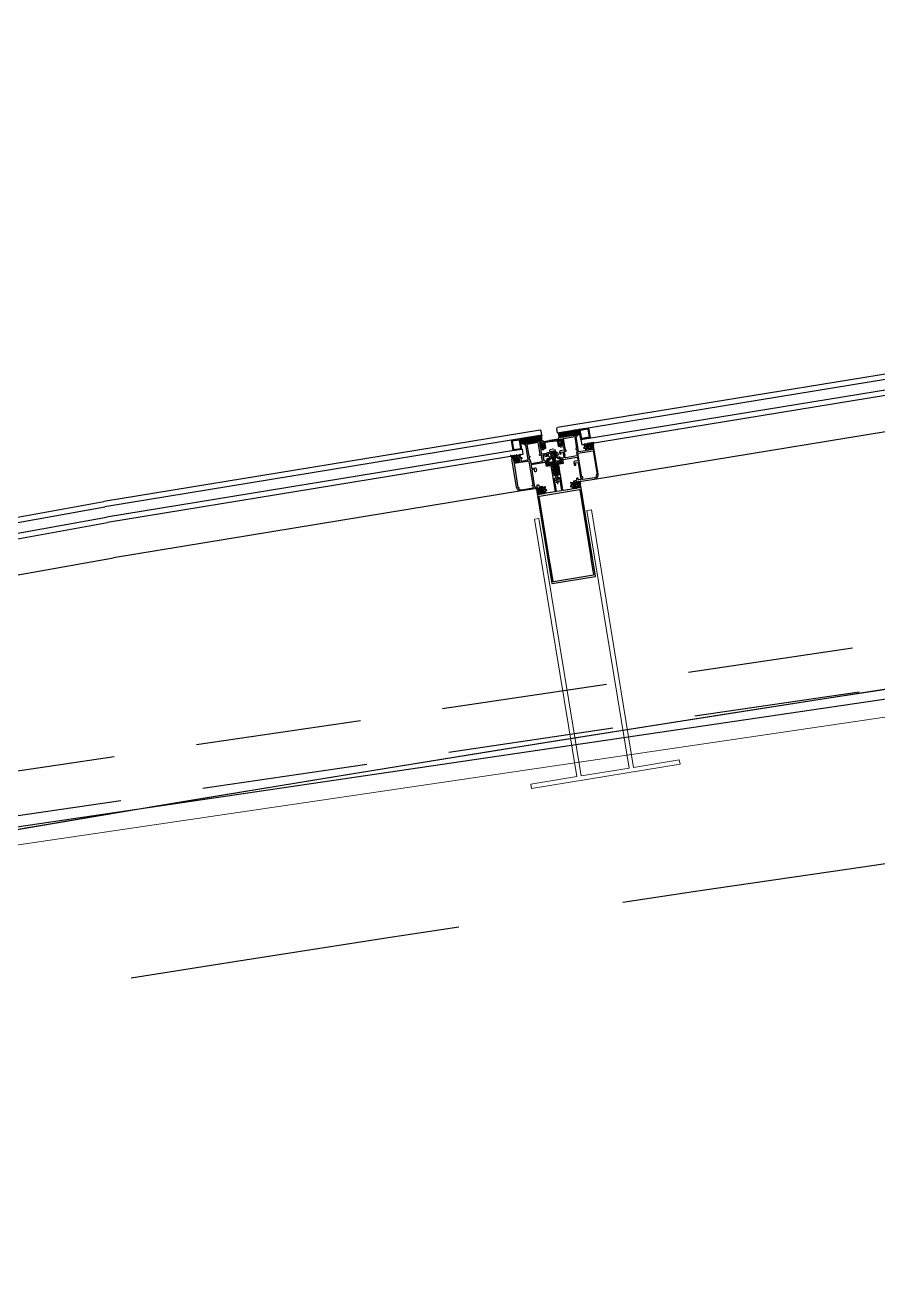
# Model space of a CAD drawing. Header units: millimetres. Extents: x 62878 to 70819, y -67946 to -61850.
# Drawn here: x 64758.1 to 64854.5, y -62025.9 to -61883.5 of the extents above; entities that cross this region are included whole.
import ezdxf

# ---------------------------------------------------------------- set-up
doc = ezdxf.new("R2010")
doc.units = ezdxf.units.MM
doc.linetypes.add('HIDDEN', pattern=[0.375, 0.25, -0.125])
doc.layers.add('alan hesabı1', color=7, linetype='Continuous', plot=False)
for name, color, linetype, lineweight in [('BA DÖŞ.-yeni', 11, 'Continuous', 30), ('Dog_dos_yeni', 63, 'Continuous', 5), ('DOGRAMA', 171, 'Continuous', 0), ('DUV.ALÇ.-yeni', 20, 'Continuous', 25), ('GOR-2', 152, 'Continuous', 20)]:
    doc.layers.add(name, color=color, linetype=linetype, lineweight=lineweight)
pattern_1 = [(324.29731, (64711.21556, -61961.37908), (-0.09264322, -0.12891391), [])]
pattern_2 = [(234.29731, (64928.25979, -61925.84718), (0.12891391, -0.09264322), [])]

# ---------------------------------------------------------------- blocks, each defined once
blk = doc.blocks.new('a2we')
at = {"lineweight": 5, "ltscale": 0.5}
for p, q in [((-198.1, -420.1), (-197.1, -419.7)), ((-194.9, -421.4), (-198.1, -420.1)), ((-193.9, -421), (-198.1, -420.1)), ((-198.1, -422.7), (-197.1, -422.3)), ((-194.9, -424), (-198.1, -422.7)), ((-193.9, -423.6), (-198.1, -422.7)), ((-198.1, -425.2), (-197.1, -424.9)), ((-194.9, -426.5), (-198.1, -425.2)), ((-193.9, -426.1), (-198.1, -425.2)), ((-198.1, -427.7), (-197.1, -427.3)), ((-197.6, -417.6), (-196.6, -417.2)), ((-194.2, -418.3), (-197.6, -417.6)), ((-195.2, -418.6), (-197.6, -417.6)), ((-196.9, -417.9), (-197.1, -418.3)), ((-197.1, -419.7), (-197.1, -418.4)), ((-197.1, -419.7), (-193.9, -421)), ((-197.1, -419.7), (-193.9, -421)), ((-197.1, -422.3), (-197.1, -420.5)), ((-197.1, -422.3), (-193.9, -423.6)), ((-197.1, -422.3), (-193.9, -423.6)), ((-197.1, -424.9), (-197.1, -423.1)), ((-197.1, -424.9), (-193.9, -426.1)), ((-197.1, -424.9), (-193.9, -426.1)), ((-197.1, -427.3), (-197.1, -425.6)), ((-197.1, -427.3), (-193.9, -428.6)), ((-197.1, -427.3), (-193.9, -428.6)), ((-196, -415.3), (-196.6, -417.2)), ((-196.6, -417.2), (-194.2, -418.3)), ((-196, -415.3), (-195.5, -417.7)), ((-194.2, -418.3), (-195.2, -418.6)), ((-195.2, -418.6), (-194.9, -419.3)), ((-194.9, -420.6), (-194.9, -419.4)), ((-193.9, -421), (-194.9, -421.4)), ((-194.9, -423.2), (-194.9, -421.4)), ((-193.9, -423.6), (-194.9, -424)), ((-194.9, -425.7), (-194.9, -424)), ((-193.9, -426.1), (-194.9, -426.5)), ((-194.9, -428.2), (-194.9, -426.5)), ((-194.9, -429), (-198.1, -427.7)), ((-193.9, -428.6), (-198.1, -427.7)), ((-198.1, -429.9), (-197.1, -429.6)), ((-194.9, -431.2), (-198.1, -429.9)), ((-193.9, -430.9), (-198.1, -429.9)), ((-198.1, -432.2), (-197.1, -431.8)), ((-194.9, -433.5), (-198.1, -432.2)), ((-193.9, -433.1), (-198.1, -432.2)), ((-198.1, -434.4), (-197.1, -434.1)), ((-194.9, -435.7), (-198.1, -434.4)), ((-193.9, -435.4), (-198.1, -434.4)), ((-198.1, -436.7), (-197.1, -436.4)), ((-194.9, -438), (-198.1, -436.7)), ((-193.9, -437.7), (-198.1, -436.7)), ((-198.1, -439), (-197.1, -438.7)), ((-194.9, -440.3), (-198.1, -439)), ((-193.9, -440), (-198.1, -439)), ((-198.1, -441.3), (-197.1, -441)), ((-194.9, -442.6), (-198.1, -441.3)), ((-193.9, -442.3), (-198.1, -441.3)), ((-197.1, -429.6), (-197.1, -428)), ((-197.1, -429.6), (-193.9, -430.9)), ((-197.1, -429.6), (-193.9, -430.9)), ((-197.1, -431.8), (-197.1, -430.3)), ((-197.1, -431.8), (-193.9, -433.1)), ((-197.1, -431.8), (-193.9, -433.1)), ((-197.1, -434.1), (-197.1, -432.5)), ((-197.1, -434.1), (-193.9, -435.4)), ((-197.1, -434.1), (-193.9, -435.4)), ((-197.1, -436.4), (-197.1, -434.8)), ((-197.1, -436.4), (-193.9, -437.7)), ((-197.1, -436.4), (-193.9, -437.7)), ((-197.1, -438.7), (-197.1, -437.1)), ((-197.1, -438.7), (-193.9, -440)), ((-197.1, -438.7), (-193.9, -440)), ((-197.1, -441), (-197.1, -439.4)), ((-197.1, -441), (-193.9, -442.3)), ((-193.9, -428.6), (-194.9, -429)), ((-194.9, -430.5), (-194.9, -429)), ((-193.9, -430.9), (-194.9, -431.2)), ((-194.9, -432.7), (-194.9, -431.2)), ((-193.9, -433.1), (-194.9, -433.5)), ((-194.9, -435), (-194.9, -433.5)), ((-193.9, -435.4), (-194.9, -435.7)), ((-194.9, -437.3), (-194.9, -435.7)), ((-193.9, -437.7), (-194.9, -438)), ((-194.9, -439.6), (-194.9, -438)), ((-193.9, -440), (-194.9, -440.3)), ((-194.9, -441.8), (-194.9, -440.3)), ((-192.8, -453.3), (-199.2, -453.3)), ((-199.2, -454.6), (-199.2, -453.3)), ((-198.1, -443.6), (-197.1, -443.3)), ((-194.9, -444.9), (-198.1, -443.6)), ((-193.9, -444.6), (-198.1, -443.6)), ((-198.1, -445.9), (-197.1, -445.6)), ((-193.9, -446.9), (-198.1, -445.9)), ((-194.9, -447.2), (-198.1, -445.9)), ((-197.1, -447.9), (-198.1, -448.2)), ((-194.9, -449.5), (-198.1, -448.2)), ((-198.1, -448.2), (-193.9, -449.2)), ((-198.1, -450.5), (-197.1, -450.2)), ((-194.9, -451.8), (-198.1, -450.5)), ((-193.9, -451.5), (-198.1, -450.5)), ((-197.1, -443.3), (-197.1, -441.7)), ((-197.1, -443.3), (-193.9, -444.6)), ((-197.1, -445.6), (-197.1, -444)), ((-197.1, -445.6), (-193.9, -446.9)), ((-197.1, -445.6), (-193.9, -446.9)), ((-197.1, -447.9), (-197.1, -446.3)), ((-193.9, -449.2), (-197.1, -447.9)), ((-197.1, -450.2), (-197.1, -448.6)), ((-197.1, -450.2), (-193.9, -451.5)), ((-197.1, -453.3), (-197.1, -450.9)), ((-193.9, -442.3), (-194.9, -442.6)), ((-194.9, -444.1), (-194.9, -442.6)), ((-193.9, -444.6), (-194.9, -444.9)), ((-194.9, -446.4), (-194.9, -444.9)), ((-193.9, -446.9), (-194.9, -447.2)), ((-194.9, -448.7), (-194.9, -447.2)), ((-193.9, -449.2), (-194.9, -449.5)), ((-194.9, -451), (-194.9, -449.5)), ((-193.9, -451.5), (-194.9, -451.8)), ((-194.9, -453.3), (-194.9, -451.8)), ((-192.8, -454.6), (-192.8, -453.3))]:
    blk.add_line(p, q, dxfattribs=at)
blk.add_lwpolyline([(-196.5, -455.7), (-196.1, -455.4), (-195.9, -455.4), (-195.6, -455.7)], dxfattribs=at)
for centre, radius, start, end in [((-196.9, -418.4), 0.2, 155.3251, 180), ((-195.1, -419.4), 0.2, 0, 19.1116), ((-195.7, -449.5), 6.19, 234.7573, 262.4905), ((-196.4, -449.5), 6.19, 277.5095, 305.2427)]:
    blk.add_arc(centre, radius, start, end, dxfattribs=at)

msp = doc.modelspace()

# ---------------------------------------------------------------- hatches: boundary and pattern name
at = {"layer": 'DOGRAMA', "lineweight": -2}
h = msp.add_hatch(dxfattribs=at)
h.set_pattern_fill('ANSI31', color=256, scale=0.04, angle=679.5516, style=0)
h.set_pattern_definition([(324.29731, (64691.18223, -61964.6587), (-0.07411457, -0.10313113), [])])
h.paths.add_polyline_path([(64819.85, -61929.88, 0.414214), (64819.83, -61929.91), (64818.54, -61930.12, 0.153231), (64818.35, -61929.54), (64819.76, -61929.31)])
h.paths.add_polyline_path([(64820.13, -61929.86), (64819.88, -61929.9, 0.414214), (64819.85, -61929.88), (64819.76, -61929.31), (64820.03, -61929.27)])
h = msp.add_hatch(dxfattribs=at)
h.set_pattern_fill('AR-HBONE', color=256, scale=0.03, angle=679.5516, style=0)
h.set_pattern_definition([(234.2973, (64830.74965, -61964.41477), (0.02741722, -0.16747626), [0.36, -0.12]), (324.2973, (64830.67962, -61964.51222), (0.02741722, -0.16747626), [0.36, -0.12])])
h.paths.add_polyline_path([(64820.64, -61929.77), (64820.89, -61929.73), (64820.79, -61929.14), (64820.03, -61929.27), (64820.13, -61929.86)])
h = msp.add_hatch(dxfattribs=at)
h.set_pattern_fill('AR-HBONE', color=256, scale=0.03, angle=679.5516, style=0)
h.set_pattern_definition([(324.2973, (64815.93356, -61966.84029), (0.02741722, -0.16747626), [0.36, -0.12]), (234.2973, (64816.031, -61966.91032), (0.02741722, -0.16747626), [0.36, -0.12])])
h.paths.add_polyline_path([(64814.47, -61930.78), (64814.22, -61930.83), (64814.12, -61930.23), (64814.89, -61930.11), (64814.98, -61930.7)])
h = msp.add_hatch(dxfattribs=at)
h.set_pattern_fill('ANSI31', color=256, scale=0.04, angle=679.5516, style=0)
h.set_pattern_definition([(234.29731, (64948.29311, -61922.56757), (0.10313113, -0.07411457), [])])
h.paths.add_polyline_path([(64815.25, -61930.63, -0.414214), (64815.28, -61930.65), (64816.57, -61930.44, -0.153231), (64816.57, -61929.83), (64815.16, -61930.06)])
h.paths.add_polyline_path([(64814.98, -61930.7), (64815.23, -61930.66, -0.414214), (64815.25, -61930.63), (64815.16, -61930.06), (64814.89, -61930.11)])
h = msp.add_hatch(dxfattribs=at)
h.set_pattern_fill('ANSI31', color=256, scale=0.05, angle=679.5516, style=0)
h.set_pattern_definition(pattern_1)
edge = h.paths.add_edge_path(flags=16)
edge.add_arc((64817.18, -61930.88), 0.668, 182.4216, 196.173, ccw=False)
edge.add_line((64816.51, -61930.91), (64816.79, -61930.87))
edge.add_line((64816.79, -61930.87), (64816.82, -61931.02))
edge.add_line((64816.82, -61931.02), (64816.53, -61931.07))
edge = h.paths.add_edge_path()
edge.add_line((64816.95, -61931.33), (64816.84, -61931.34))
edge.add_line((64816.84, -61931.34), (64816.8, -61931.11))
edge.add_line((64816.8, -61931.11), (64816.61, -61931.14))
edge.add_line((64816.61, -61931.14), (64816.63, -61931.26))
edge.add_line((64816.63, -61931.26), (64816.53, -61931.27))
edge.add_arc((64816.82, -61930.94), 0.442, 149.9897, 228.605, ccw=False)
edge.add_line((64816.44, -61930.72), (64816.54, -61930.7))
edge.add_line((64816.54, -61930.7), (64816.56, -61930.82))
edge.add_line((64816.56, -61930.82), (64816.75, -61930.79))
edge.add_line((64816.75, -61930.79), (64816.71, -61930.55))
edge.add_line((64816.71, -61930.55), (64817.69, -61930.38))
edge.add_arc((64817.7, -61930.43), 0.05, -73.9929, 99.2973, ccw=False)
edge.add_line((64817.71, -61930.48), (64816.98, -61930.66))
edge.add_arc((64817, -61930.75), 0.1, 102.872, 189.2973)
edge.add_line((64816.91, -61930.77), (64816.99, -61931.27))
edge.add_arc((64816.94, -61931.28), 0.05, -80.7027, 9.2973, ccw=False)
h = msp.add_hatch(dxfattribs=at)
h.set_pattern_fill('ANSI31', color=256, scale=0.05, angle=679.5516, style=0)
h.set_pattern_definition(pattern_2)
edge = h.paths.add_edge_path(flags=16)
edge.add_arc((64818.11, -61930.73), 0.668, 2.4216, 16.173)
edge.add_line((64818.75, -61930.54), (64818.47, -61930.59))
edge.add_line((64818.47, -61930.59), (64818.49, -61930.75))
edge.add_line((64818.49, -61930.75), (64818.77, -61930.7))
edge = h.paths.add_edge_path()
edge.add_line((64818.47, -61931.08), (64818.57, -61931.06))
edge.add_line((64818.57, -61931.06), (64818.54, -61930.82))
edge.add_line((64818.54, -61930.82), (64818.72, -61930.79))
edge.add_line((64818.72, -61930.79), (64818.74, -61930.91))
edge.add_line((64818.74, -61930.91), (64818.84, -61930.89))
edge.add_arc((64818.46, -61930.67), 0.442, 329.9897, 408.605)
edge.add_line((64818.75, -61930.34), (64818.65, -61930.36))
edge.add_line((64818.65, -61930.36), (64818.67, -61930.48))
edge.add_line((64818.67, -61930.48), (64818.48, -61930.51))
edge.add_line((64818.48, -61930.51), (64818.45, -61930.27))
edge.add_line((64818.45, -61930.27), (64817.46, -61930.42))
edge.add_arc((64817.47, -61930.47), 0.05, 99.2973, 272.5875)
edge.add_line((64817.47, -61930.52), (64818.22, -61930.45))
edge.add_arc((64818.23, -61930.55), 0.1, 9.2973, 95.7226, ccw=False)
edge.add_line((64818.33, -61930.54), (64818.41, -61931.04))
edge.add_arc((64818.46, -61931.03), 0.05, 189.2973, 279.2973)
h = msp.add_hatch(dxfattribs=at)
h.set_pattern_fill('ANSI31', color=256, scale=0.05, angle=679.5516, style=0)
h.set_pattern_definition(pattern_2)
edge = h.paths.add_edge_path(flags=16)
edge.add_arc((64821.9, -61930.93), 0.4, 267.7604, 290.8343, ccw=False)
edge.add_line((64821.88, -61931.33), (64821.84, -61931.08))
edge.add_line((64821.84, -61931.08), (64822, -61931.05))
edge.add_line((64822, -61931.05), (64822.04, -61931.3))
edge = h.paths.add_edge_path()
edge.add_arc((64821.9, -61930.93), 0.5, 242.4274, 316.1672, ccw=False)
edge.add_line((64821.66, -61931.37), (64821.65, -61931.27))
edge.add_line((64821.65, -61931.27), (64821.77, -61931.25))
edge.add_line((64821.77, -61931.25), (64821.76, -61931.19))
edge.add_arc((64821.66, -61931.21), 0.1, 9.2973, 99.2973)
edge.add_line((64821.64, -61931.11), (64821.43, -61931.15))
edge.add_line((64821.43, -61931.15), (64821.4, -61930.97))
edge.add_line((64821.4, -61930.97), (64821.44, -61930.96))
edge.add_arc((64821.45, -61931.03), 0.065, 30.888, 99.2973, ccw=False)
edge.add_arc((64821.53, -61930.98), 0.0327, 210.888, 404.7276)
edge.add_arc((64821.43, -61931.11), 0.199, 53.3811, 103.647)
edge.add_arc((64821.38, -61930.87), 0.05, 100.2695, 277.7827, ccw=False)
edge.add_arc((64821.43, -61931.14), 0.323, 60.9116, 100.238, ccw=False)
edge.add_arc((64821.6, -61930.84), 0.02, 240.9116, 309.2973)
edge.add_line((64821.61, -61930.85), (64821.78, -61930.71))
edge.add_arc((64821.79, -61930.73), 0.015, -30.7027, 129.2973, ccw=False)
edge.add_line((64821.8, -61930.73), (64821.74, -61930.84))
edge.add_arc((64821.76, -61930.85), 0.02, 149.2973, 309.2973)
edge.add_line((64821.77, -61930.86), (64822, -61930.68))
edge.add_arc((64822.01, -61930.69), 0.015, -30.7027, 129.2973, ccw=False)
edge.add_line((64822.02, -61930.7), (64821.96, -61930.8))
edge.add_arc((64821.97, -61930.81), 0.02, 149.2973, 309.2973)
edge.add_line((64821.99, -61930.83), (64822.21, -61930.64))
edge.add_arc((64822.22, -61930.65), 0.015, -30.7027, 129.2973, ccw=False)
edge.add_line((64822.24, -61930.66), (64822.17, -61930.77))
edge.add_arc((64822.19, -61930.78), 0.02, 149.2973, 309.2973)
edge.add_line((64822.2, -61930.79), (64822.43, -61930.61))
edge.add_arc((64822.44, -61930.62), 0.015, -30.7027, 129.2973, ccw=False)
edge.add_line((64822.45, -61930.63), (64822.39, -61930.73))
edge.add_arc((64822.48, -61930.78), 0.1, 149.2973, 189.2973)
edge.add_line((64822.38, -61930.79), (64822.41, -61930.98))
edge.add_line((64822.41, -61930.98), (64822.2, -61931.02))
edge.add_arc((64822.21, -61931.12), 0.1, 99.2973, 189.2973)
edge.add_line((64822.11, -61931.13), (64822.12, -61931.19))
edge.add_line((64822.12, -61931.19), (64822.24, -61931.17))
edge.add_line((64822.24, -61931.17), (64822.26, -61931.27))
h = msp.add_hatch(dxfattribs=at)
h.set_pattern_fill('ANSI31', color=256, scale=0.05, angle=679.5516, style=0)
h.set_pattern_definition(pattern_1)
edge = h.paths.add_edge_path(flags=16)
edge.add_arc((64813.65, -61932.28), 0.4, 267.7604, 290.8343)
edge.add_line((64813.79, -61932.65), (64813.75, -61932.4))
edge.add_line((64813.75, -61932.4), (64813.59, -61932.43))
edge.add_line((64813.59, -61932.43), (64813.63, -61932.68))
edge = h.paths.add_edge_path()
edge.add_arc((64813.65, -61932.28), 0.5, 242.4274, 316.1672)
edge.add_line((64814.01, -61932.62), (64813.99, -61932.52))
edge.add_line((64813.99, -61932.52), (64813.87, -61932.54))
edge.add_line((64813.87, -61932.54), (64813.86, -61932.48))
edge.add_arc((64813.96, -61932.47), 0.1, 99.2973, 189.2973, ccw=False)
edge.add_line((64813.95, -61932.37), (64814.16, -61932.33))
edge.add_line((64814.16, -61932.33), (64814.13, -61932.16))
edge.add_line((64814.13, -61932.16), (64814.09, -61932.16))
edge.add_arc((64814.1, -61932.23), 0.065, 99.2973, 167.7066)
edge.add_arc((64814.01, -61932.21), 0.0327, 153.867, 347.7066, ccw=False)
edge.add_arc((64814.14, -61932.31), 0.199, 94.9476, 145.2135, ccw=False)
edge.add_arc((64814.12, -61932.06), 0.05, 280.8119, 458.3252)
edge.add_arc((64814.16, -61932.33), 0.323, 98.3567, 137.683)
edge.add_arc((64813.9, -61932.1), 0.02, 249.2973, 317.683, ccw=False)
edge.add_line((64813.9, -61932.12), (64813.69, -61932.04))
edge.add_arc((64813.68, -61932.05), 0.015, 69.2973, 229.2973)
edge.add_line((64813.67, -61932.06), (64813.77, -61932.14))
edge.add_arc((64813.76, -61932.16), 0.02, -110.7027, 49.2973, ccw=False)
edge.add_line((64813.75, -61932.18), (64813.47, -61932.07))
edge.add_arc((64813.47, -61932.09), 0.015, 69.2973, 229.2973)
edge.add_line((64813.46, -61932.1), (64813.55, -61932.18))
edge.add_arc((64813.54, -61932.19), 0.02, -110.7027, 49.2973, ccw=False)
edge.add_line((64813.53, -61932.21), (64813.26, -61932.11))
edge.add_arc((64813.25, -61932.12), 0.015, 69.2973, 229.2973)
edge.add_line((64813.24, -61932.13), (64813.33, -61932.21))
edge.add_arc((64813.32, -61932.23), 0.02, -110.7027, 49.2973, ccw=False)
edge.add_line((64813.31, -61932.25), (64813.04, -61932.14))
edge.add_arc((64813.03, -61932.16), 0.015, 69.2973, 229.2973)
edge.add_line((64813.02, -61932.17), (64813.11, -61932.25))
edge.add_arc((64813.05, -61932.32), 0.1, 9.2973, 49.2973, ccw=False)
edge.add_line((64813.14, -61932.3), (64813.18, -61932.5))
edge.add_line((64813.18, -61932.5), (64813.39, -61932.46))
edge.add_arc((64813.41, -61932.56), 0.1, 9.2973, 99.2973, ccw=False)
edge.add_line((64813.51, -61932.54), (64813.52, -61932.6))
edge.add_line((64813.52, -61932.6), (64813.4, -61932.62))
edge.add_line((64813.4, -61932.62), (64813.41, -61932.72))
h = msp.add_hatch(dxfattribs=at)
h.set_pattern_fill('ANSI31', color=256, scale=0.05, angle=679.5516, style=0)
h.set_pattern_definition(pattern_1)
edge = h.paths.add_edge_path(flags=16)
edge.add_arc((64818.14, -61934.02), 0.05, 189.2973, 279.2973)
edge.add_line((64818.15, -61934.07), (64818.2, -61934.06))
edge.add_arc((64818.2, -61934.01), 0.05, 279.2973, 369.2973)
edge.add_line((64818.25, -61934.01), (64818.21, -61933.78))
edge.add_line((64818.21, -61933.78), (64818.05, -61933.81))
edge.add_line((64818.05, -61933.81), (64818.09, -61934.03))
h.paths.add_polyline_path([(64818.03, -61933.66), (64818.19, -61933.64), (64818.14, -61933.37), (64817.98, -61933.39)], flags=16)
edge = h.paths.add_edge_path()
edge.add_arc((64818.25, -61933.99), 0.2, 298.7311, 369.2973)
edge.add_line((64818.45, -61933.96), (64818.44, -61933.9))
edge.add_line((64818.44, -61933.9), (64818.38, -61933.91))
edge.add_line((64818.38, -61933.91), (64818.36, -61933.79))
edge.add_line((64818.36, -61933.79), (64818.39, -61933.75))
edge.add_arc((64818.31, -61933.69), 0.1, 324.2973, 369.2973)
edge.add_line((64818.4, -61933.68), (64818.38, -61933.55))
edge.add_line((64818.38, -61933.55), (64818.32, -61933.56))
edge.add_line((64818.32, -61933.56), (64818.3, -61933.43))
edge.add_line((64818.3, -61933.43), (64818.4, -61933.3))
edge.add_line((64818.4, -61933.3), (64818.5, -61933.29))
edge.add_line((64818.5, -61933.29), (64818.46, -61933.04))
edge.add_line((64818.46, -61933.04), (64818.52, -61933.08))
edge.add_line((64818.52, -61933.08), (64819.01, -61933))
edge.add_line((64819.01, -61933), (64818.96, -61932.68))
edge.add_arc((64818.66, -61932.73), 0.3, 9.2973, 69.2973)
edge.add_line((64818.77, -61932.44), (64818.31, -61932.27))
edge.add_arc((64818.3, -61932.3), 0.03, 69.2973, 159.2973)
edge.add_line((64818.27, -61932.29), (64818.25, -61932.34))
edge.add_arc((64818.28, -61932.36), 0.03, 159.2973, 249.2973)
edge.add_line((64818.27, -61932.38), (64818.63, -61932.52))
edge.add_arc((64818.56, -61932.71), 0.2, 7.3777, 69.2973, ccw=False)
edge.add_arc((64818.66, -61932.7), 0.1, -140.7027, 12.0122, ccw=False)
edge.add_arc((64818.51, -61932.83), 0.1, 39.2973, 99.2973)
edge.add_line((64818.49, -61932.73), (64818.17, -61932.78))
edge.add_arc((64818.16, -61932.73), 0.05, 189.2973, 279.2973, ccw=False)
edge.add_line((64818.11, -61932.74), (64818.1, -61932.69))
edge.add_arc((64818.05, -61932.7), 0.05, 9.2973, 99.2973)
edge.add_line((64818.04, -61932.65), (64817.85, -61932.68))
edge.add_arc((64817.86, -61932.73), 0.05, 99.2973, 189.2973)
edge.add_line((64817.81, -61932.74), (64817.81, -61932.79))
edge.add_arc((64817.76, -61932.8), 0.05, -80.7027, 9.2973, ccw=False)
edge.add_line((64817.77, -61932.85), (64817.45, -61932.9))
edge.add_arc((64817.47, -61933), 0.1, 99.2973, 159.2973)
edge.add_arc((64817.28, -61932.93), 0.1, 186.5825, 339.2973, ccw=False)
edge.add_arc((64817.38, -61932.9), 0.2, 129.2973, 191.2169, ccw=False)
edge.add_line((64817.25, -61932.75), (64817.55, -61932.5))
edge.add_arc((64817.53, -61932.48), 0.03, 309.2973, 399.2973)
edge.add_line((64817.55, -61932.46), (64817.52, -61932.41))
edge.add_arc((64817.49, -61932.43), 0.03, 39.2973, 129.2973)
edge.add_line((64817.47, -61932.41), (64817.09, -61932.72))
edge.add_arc((64817.28, -61932.95), 0.3, 129.2973, 189.2973)
edge.add_line((64816.99, -61933), (64817.04, -61933.32))
edge.add_line((64817.04, -61933.32), (64817.53, -61933.24))
edge.add_line((64817.53, -61933.24), (64817.57, -61933.18))
edge.add_line((64817.57, -61933.18), (64817.61, -61933.43))
edge.add_line((64817.61, -61933.43), (64817.72, -61933.41))
edge.add_line((64817.72, -61933.41), (64817.85, -61933.51))
edge.add_line((64817.85, -61933.51), (64817.87, -61933.63))
edge.add_line((64817.87, -61933.63), (64817.81, -61933.64))
edge.add_line((64817.81, -61933.64), (64817.83, -61933.77))
edge.add_arc((64817.93, -61933.75), 0.1, 189.2973, 234.2973)
edge.add_line((64817.87, -61933.84), (64817.91, -61933.86))
edge.add_line((64817.91, -61933.86), (64817.93, -61933.99))
edge.add_line((64817.93, -61933.99), (64817.87, -61934))
edge.add_line((64817.87, -61934), (64817.88, -61934.05))
edge.add_arc((64818.08, -61934.02), 0.2, 189.2973, 259.8635)
edge.add_arc((64818.12, -61933.75), 0.471, 259.8635, 298.7311)
h = msp.add_hatch(dxfattribs=at)
h.set_pattern_fill('ANSI31', color=256, scale=0.05, angle=679.5516, style=0)
h.set_pattern_definition([(234.29731, (64928.25979, -61925.84718), (0.12891391, -0.09264322), [])])
edge = h.paths.add_edge_path()
edge.add_arc((64820.99, -61935.15), 0.1, 149.2973, 189.2973)
edge.add_line((64820.89, -61935.17), (64820.92, -61935.34))
edge.add_line((64820.92, -61935.34), (64820.7, -61935.37))
edge.add_arc((64820.72, -61935.47), 0.1, 99.2973, 189.2973)
edge.add_line((64820.62, -61935.49), (64820.63, -61935.55))
edge.add_line((64820.63, -61935.55), (64820.74, -61935.53))
edge.add_line((64820.74, -61935.53), (64820.76, -61935.63))
edge.add_arc((64820.4, -61935.28), 0.5, 242.4274, 316.1672, ccw=False)
edge.add_line((64820.17, -61935.72), (64820.15, -61935.62))
edge.add_line((64820.15, -61935.62), (64820.27, -61935.6))
edge.add_line((64820.27, -61935.6), (64820.26, -61935.55))
edge.add_arc((64820.16, -61935.56), 0.1, 9.2973, 99.2973)
edge.add_line((64820.15, -61935.46), (64819.93, -61935.5))
edge.add_line((64819.93, -61935.5), (64819.9, -61935.34))
edge.add_line((64819.9, -61935.34), (64819.94, -61935.33))
edge.add_arc((64819.95, -61935.4), 0.065, 30.888, 99.2973, ccw=False)
edge.add_arc((64820.04, -61935.35), 0.0327, 210.888, 404.7276)
edge.add_arc((64819.89, -61935.49), 0.242, 44.0998, 89.6066)
edge.add_arc((64819.88, -61935.2), 0.05, 100.2695, 277.7827, ccw=False)
edge.add_arc((64819.87, -61935.52), 0.372, 52.7973, 89.4488, ccw=False)
edge.add_arc((64820.1, -61935.21), 0.02, 240.9116, 309.2973)
edge.add_line((64820.12, -61935.23), (64820.29, -61935.09))
edge.add_arc((64820.3, -61935.1), 0.015, -30.7027, 129.2973, ccw=False)
edge.add_line((64820.31, -61935.11), (64820.25, -61935.21))
edge.add_arc((64820.26, -61935.22), 0.02, 149.2973, 309.2973)
edge.add_line((64820.28, -61935.24), (64820.5, -61935.05))
edge.add_arc((64820.51, -61935.06), 0.015, -30.7027, 129.2973, ccw=False)
edge.add_line((64820.53, -61935.07), (64820.46, -61935.18))
edge.add_arc((64820.48, -61935.19), 0.02, 149.2973, 309.2973)
edge.add_line((64820.49, -61935.2), (64820.72, -61935.02))
edge.add_arc((64820.73, -61935.03), 0.015, -30.7027, 129.2973, ccw=False)
edge.add_line((64820.74, -61935.04), (64820.68, -61935.14))
edge.add_arc((64820.7, -61935.15), 0.02, 149.2973, 309.2973)
edge.add_line((64820.71, -61935.17), (64820.94, -61934.98))
edge.add_arc((64820.95, -61934.99), 0.015, -30.7027, 129.2973, ccw=False)
edge.add_line((64820.96, -61935), (64820.9, -61935.1))
edge = h.paths.add_edge_path(flags=16)
edge.add_line((64820.38, -61935.65), (64820.35, -61935.46))
edge.add_arc((64820.38, -61935.45), 0.03, 99.2973, 189.2973, ccw=False)
edge.add_line((64820.37, -61935.43), (64820.47, -61935.41))
edge.add_arc((64820.48, -61935.44), 0.03, 9.2973, 99.2973, ccw=False)
edge.add_line((64820.51, -61935.43), (64820.54, -61935.63))
edge.add_arc((64820.51, -61935.63), 0.03, -72.9363, 9.2973, ccw=False)
edge.add_arc((64820.4, -61935.28), 0.4, 271.5309, 287.0637, ccw=False)
edge.add_arc((64820.41, -61935.65), 0.03, 189.2973, 271.5309, ccw=False)
h = msp.add_hatch(dxfattribs=at)
h.set_pattern_fill('ANSI31', color=256, scale=0.05, angle=679.5516, style=0)
h.set_pattern_definition(pattern_1)
edge = h.paths.add_edge_path()
edge.add_arc((64815.86, -61935.99), 0.1, 9.2973, 49.2973, ccw=False)
edge.add_line((64815.95, -61935.97), (64815.98, -61936.14))
edge.add_line((64815.98, -61936.14), (64816.2, -61936.11))
edge.add_arc((64816.21, -61936.21), 0.1, 9.2973, 99.2973, ccw=False)
edge.add_line((64816.31, -61936.19), (64816.32, -61936.25))
edge.add_line((64816.32, -61936.25), (64816.2, -61936.27))
edge.add_line((64816.2, -61936.27), (64816.22, -61936.37))
edge.add_arc((64816.45, -61935.93), 0.5, 242.4274, 316.1672)
edge.add_line((64816.81, -61936.27), (64816.8, -61936.17))
edge.add_line((64816.8, -61936.17), (64816.68, -61936.19))
edge.add_line((64816.68, -61936.19), (64816.67, -61936.13))
edge.add_arc((64816.77, -61936.12), 0.1, 99.2973, 189.2973, ccw=False)
edge.add_line((64816.75, -61936.02), (64816.97, -61935.98))
edge.add_line((64816.97, -61935.98), (64816.94, -61935.83))
edge.add_line((64816.94, -61935.83), (64816.9, -61935.83))
edge.add_arc((64816.91, -61935.9), 0.065, 99.2973, 167.7066)
edge.add_arc((64816.82, -61935.88), 0.0327, 153.867, 347.7066, ccw=False)
edge.add_arc((64817.01, -61935.97), 0.242, 108.988, 154.4948, ccw=False)
edge.add_arc((64816.92, -61935.69), 0.05, 280.8119, 458.3252)
edge.add_arc((64817.03, -61935.99), 0.372, 109.1458, 145.7973)
edge.add_arc((64816.71, -61935.77), 0.02, 249.2973, 317.683, ccw=False)
edge.add_line((64816.71, -61935.78), (64816.5, -61935.71))
edge.add_arc((64816.49, -61935.72), 0.015, 69.2973, 229.2973)
edge.add_line((64816.48, -61935.73), (64816.58, -61935.81))
edge.add_arc((64816.56, -61935.83), 0.02, -110.7027, 49.2973, ccw=False)
edge.add_line((64816.56, -61935.85), (64816.28, -61935.74))
edge.add_arc((64816.28, -61935.76), 0.015, 69.2973, 229.2973)
edge.add_line((64816.27, -61935.77), (64816.36, -61935.85))
edge.add_arc((64816.35, -61935.86), 0.02, -110.7027, 49.2973, ccw=False)
edge.add_line((64816.34, -61935.88), (64816.07, -61935.78))
edge.add_arc((64816.06, -61935.79), 0.015, 69.2973, 229.2973)
edge.add_line((64816.05, -61935.8), (64816.14, -61935.88))
edge.add_arc((64816.13, -61935.9), 0.02, -110.7027, 49.2973, ccw=False)
edge.add_line((64816.12, -61935.92), (64815.85, -61935.81))
edge.add_arc((64815.84, -61935.83), 0.015, 69.2973, 229.2973)
edge.add_line((64815.83, -61935.84), (64815.92, -61935.91))
edge = h.paths.add_edge_path(flags=16)
edge.add_line((64816.59, -61936.27), (64816.56, -61936.08))
edge.add_arc((64816.53, -61936.09), 0.03, 9.2973, 99.2973)
edge.add_line((64816.52, -61936.06), (64816.43, -61936.07))
edge.add_arc((64816.43, -61936.1), 0.03, 99.2973, 189.2973)
edge.add_line((64816.4, -61936.11), (64816.43, -61936.3))
edge.add_arc((64816.46, -61936.3), 0.03, 189.2973, 271.5309)
edge.add_arc((64816.45, -61935.93), 0.4, 271.5309, 287.0637)
edge.add_arc((64816.56, -61936.28), 0.03, 287.0637, 369.2973)

# ---------------------------------------------------------------- linework, layer by layer
msp.add_lwpolyline([(68896.02, -63031.44), (69030.26, -63071.18), (69185.28, -62547.65), (68893, -62461.11, 1.044368), (68063.2, -62298.73, 0.204375), (63106.96, -62494.78, 0.353953), (62932.94, -62997.83), (63753.18, -65779.6), (64154.95, -67142.15), (65336.72, -66792.62), (65336.7, -66829.11), (65270.54, -66829.07, 0.626789), (65270.2, -67369.07), (65531.84, -67369.23, 0.926242), (66130.09, -67369.61), (66391.73, -67369.77, 0.626743), (66392.07, -66829.77), (66326.15, -66829.73), (66326.17, -66793.24), (67506.16, -67144.13), (68467.02, -63899.09), (68625.2, -63946.04), (68896.02, -63031.42)], format="xyb")
at = {"layer": 'alan hesabı1', "linetype": 'ByBlock'}
msp.add_lwpolyline([(64587.94, -62561.57), (64661.74, -62920.71), (64965, -62879.58), (64966.68, -62891.96), (65228.68, -62856.43), (65387.23, -62834.92), (65436.53, -62828.23), (65824.65, -62828.48), (65825.24, -61883.69), (65434.28, -61883.46), (65434.21, -62013.74), (65330.57, -62022.74), (65311.39, -61892.53), (64527.56, -62007.98)], dxfattribs=at)
at = {"layer": 'BA DÖŞ.-yeni', "linetype": 'HIDDEN', "ltscale": 150}
msp.add_arc((65815.04, -68607.15), 6697.94, 70.74616, 109.296847, dxfattribs=at)
at = {"layer": 'Dog_dos_yeni'}
msp.add_lwpolyline([(64815.41, -61969.78), (64832.19, -61967.04), (64832.1, -61966.54), (64826.92, -61967.39), (64822.16, -61938.28), (64821.66, -61938.36), (64826.43, -61967.47), (64821, -61968.36), (64816.24, -61939.25), (64815.74, -61939.33), (64820.51, -61968.44), (64815.33, -61969.29), (64815.41, -61969.78)], close=True, dxfattribs=at)
msp.add_lwpolyline([(64815.41, -61969.78), (64832.19, -61967.04), (64832.1, -61966.54), (64826.92, -61967.39), (64822.16, -61938.28), (64821.66, -61938.36), (64826.43, -61967.47), (64821, -61968.36), (64816.24, -61939.25), (64815.74, -61939.33), (64820.51, -61968.44), (64815.33, -61969.29), (64815.41, -61969.78)], close=True, dxfattribs=at)
at = {"layer": 'DOGRAMA', "lineweight": -2}
for p, q in [((64818.35, -61928.93), (64867.68, -61920.86)), ((64818.35, -61929.54), (64867.77, -61921.45)), ((64820.99, -61930.33), (64867.96, -61922.64)), ((64821.08, -61930.92), (64868.05, -61923.23)), ((64822.53, -61934.78), (64868.67, -61927.22)), ((64816.37, -61929.26), (64767.04, -61937.33)), ((64816.49, -61929.34), (64816.37, -61929.26)), ((64816.57, -61929.83), (64816.49, -61929.34)), ((64818.27, -61929.05), (64818.35, -61928.93)), ((64818.35, -61929.54), (64818.27, -61929.05)), ((64820.13, -61929.86), (64820.03, -61929.27)), ((64820.13, -61929.86), (64820.03, -61929.27)), ((64820.79, -61929.14), (64820.89, -61929.73)), ((64816.57, -61929.83), (64767.15, -61937.92)), ((64814.12, -61930.23), (64814.22, -61930.83)), ((64814.98, -61930.7), (64814.22, -61930.83)), ((64814.98, -61930.7), (64814.89, -61930.11)), ((64814.98, -61930.7), (64814.89, -61930.11)), ((64820.13, -61929.86), (64820.89, -61929.73)), ((64820.99, -61930.33), (64821.08, -61930.92)), ((64814.32, -61931.42), (64767.35, -61939.11)), ((64814.41, -61932.01), (64767.45, -61939.7)), ((64814.32, -61931.42), (64814.41, -61932.01)), ((64814.28, -61936.13), (64768.14, -61943.68)), ((64717.85, -61946.2), (64767.04, -61937.33)), ((64717.85, -61946.81), (64767.15, -61937.92)), ((64720.51, -61947.55), (64767.35, -61939.11)), ((64720.61, -61948.14), (64767.45, -61939.7)), ((64722.12, -61951.97), (64768.14, -61943.68))]:
    msp.add_line(p, q, dxfattribs=at)
msp.add_lwpolyline([(68355.73, -61957.86, 0.273736), (68066.91, -62277.72, 0.209295), (68023.71, -62283.85, 0.198368), (63201.05, -62451.11)], format="xyb", dxfattribs=at)
for points in [[(64820.8, -61929.16), (64821.83, -61928.99), (64822.02, -61930.14), (64820.98, -61930.31)], [(64820.91, -61929.24), (64821.75, -61929.11), (64821.91, -61930.05), (64821.07, -61930.19)], [(64814.13, -61930.25), (64813.09, -61930.42), (64813.28, -61931.57), (64814.31, -61931.4)], [(64814.04, -61930.37), (64813.2, -61930.51), (64813.36, -61931.45), (64814.2, -61931.32)], [(64818.03, -61933.66), (64818.19, -61933.64), (64818.14, -61933.37), (64817.98, -61933.39)], [(64818.19, -61933.64), (64818.03, -61933.66), (64817.98, -61933.39), (64818.14, -61933.37)]]:
    msp.add_lwpolyline(points, close=True, dxfattribs=at)
at = {"layer": 'DOGRAMA', "lineweight": -2, "ltscale": 0.5}
for points in [[(64813.47, -61932.59), (64813.34, -61932.61), (64813.38, -61932.86, 0.414214), (64813.43, -61932.9), (64814.05, -61932.8, 0.414214), (64814.09, -61932.74), (64814.05, -61932.5), (64813.92, -61932.52, -0.668097), (64813.89, -61932.47), (64813.94, -61932.41, -0.198962), (64813.97, -61932.39), (64814.22, -61932.35, -0.372839), (64814.33, -61932.41, -0.45685), (64814.3, -61932.45), (64814.18, -61932.47), (64814.22, -61932.71, 0.414214), (64814.28, -61932.75), (64814.99, -61932.63, 0.414214), (64815.02, -61932.6), (64814.74, -61930.92, 0.414214), (64814.71, -61930.9), (64814.62, -61930.91, -0.414214), (64814.58, -61930.89), (64814.57, -61930.8, -0.414214), (64814.59, -61930.76), (64816.64, -61930.43, -0.414214), (64816.67, -61930.45), (64816.71, -61930.68, -0.198962), (64816.7, -61930.72), (64816.63, -61930.78, -0.668048), (64816.57, -61930.77), (64816.54, -61930.6), (64816.35, -61930.63, 0.414214), (64816.3, -61930.69), (64816.41, -61931.35, 0.414214), (64816.47, -61931.39), (64816.67, -61931.36), (64816.64, -61931.18, -0.668048), (64816.69, -61931.15), (64816.78, -61931.19, -0.19911), (64816.8, -61931.22), (64816.82, -61931.33, -0.414214), (64816.7, -61931.49), (64816.49, -61931.53, 0.414214), (64816.45, -61931.58), (64816.5, -61931.89, 0.414214), (64816.56, -61931.93), (64816.9, -61931.88, -0.414214), (64817.08, -61932), (64817.1, -61932.17, -0.414214), (64817.06, -61932.22), (64816.98, -61932.24, -0.414214), (64816.96, -61932.22), (64816.93, -61932.04), (64816.68, -61932.08), (64816.79, -61932.74), (64817.19, -61932.68), (64817.17, -61932.58, -0.414214), (64817.21, -61932.52), (64817.26, -61932.52, -0.414214), (64817.32, -61932.56), (64817.33, -61932.64, -0.414214), (64817.17, -61932.87), (64815.37, -61933.16, 0.414214), (64815.35, -61933.19), (64815.41, -61933.55, 0.414214), (64815.44, -61933.58), (64815.76, -61933.53, -0.414214), (64815.93, -61933.65), (64815.96, -61933.83, -0.414214), (64815.87, -61933.94), (64815.86, -61933.95), (64815.81, -61933.96, -0.414214), (64815.77, -61933.93), (64815.74, -61933.74, 0.414214), (64815.71, -61933.72), (64815.47, -61933.76, 0.414214), (64815.44, -61933.79), (64815.59, -61934.7), (64815.57, -61934.74), (64815.6, -61934.76), (64815.75, -61935.68, 0.414214), (64815.79, -61935.7), (64816.02, -61935.66, 0.414214), (64816.05, -61935.63), (64816.02, -61935.47, -0.414214), (64816.05, -61935.44), (64816.1, -61935.43), (64816.12, -61935.42, -0.414214), (64816.23, -61935.51), (64816.26, -61935.65), (64816.57, -61935.6, -0.414214), (64816.61, -61935.62), (64816.61, -61935.64, -0.414214), (64816.53, -61935.76), (64814.28, -61936.13, -0.414214), (64813.7, -61935.71), (64813.18, -61932.55, -0.414214), (64813.21, -61932.51), (64813.38, -61932.48, -0.19911), (64813.41, -61932.49), (64813.48, -61932.54, -0.668097)], [(64822.17, -61931.17), (64822.3, -61931.14), (64822.34, -61931.39, -0.414214), (64822.3, -61931.45), (64821.68, -61931.55, -0.414214), (64821.63, -61931.51), (64821.59, -61931.26), (64821.72, -61931.24, 0.668097), (64821.73, -61931.19), (64821.66, -61931.14, 0.198962), (64821.63, -61931.13), (64821.38, -61931.17, 0.372839), (64821.29, -61931.27, 0.45685), (64821.33, -61931.3), (64821.45, -61931.28), (64821.49, -61931.52, -0.414214), (64821.45, -61931.58), (64820.74, -61931.69, -0.414214), (64820.7, -61931.67), (64820.43, -61929.99, -0.414214), (64820.45, -61929.96), (64820.54, -61929.94, 0.414214), (64820.56, -61929.91), (64820.55, -61929.82, 0.414214), (64820.52, -61929.79), (64818.47, -61930.13, 0.414214), (64818.45, -61930.16), (64818.48, -61930.39, 0.198962), (64818.51, -61930.42), (64818.6, -61930.46, 0.668048), (64818.64, -61930.43), (64818.62, -61930.26), (64818.81, -61930.23, -0.414214), (64818.87, -61930.27), (64818.98, -61930.93, -0.414214), (64818.94, -61930.99), (64818.74, -61931.02), (64818.71, -61930.84, 0.668048), (64818.66, -61930.83), (64818.58, -61930.9, 0.19911), (64818.57, -61930.93), (64818.59, -61931.04, 0.414214), (64818.75, -61931.16), (64818.96, -61931.12, -0.414214), (64819.02, -61931.16), (64819.07, -61931.47, -0.414214), (64819.03, -61931.53), (64818.68, -61931.58, 0.414214), (64818.56, -61931.76), (64818.58, -61931.92, 0.414214), (64818.64, -61931.97), (64818.72, -61931.95, 0.414214), (64818.74, -61931.93), (64818.71, -61931.75), (64818.95, -61931.71), (64819.06, -61932.37), (64818.67, -61932.44), (64818.65, -61932.34, 0.414214), (64818.59, -61932.3), (64818.55, -61932.31, 0.414214), (64818.5, -61932.36), (64818.52, -61932.44, 0.414214), (64818.75, -61932.61), (64820.54, -61932.31, -0.414214), (64820.58, -61932.34), (64820.64, -61932.7, -0.414214), (64820.61, -61932.73), (64820.3, -61932.78, 0.414214), (64820.17, -61932.96), (64820.2, -61933.13, 0.414214), (64820.32, -61933.22), (64820.34, -61933.21), (64820.38, -61933.21, 0.414214), (64820.41, -61933.17), (64820.38, -61932.98, -0.414214), (64820.4, -61932.95), (64820.64, -61932.91, -0.414214), (64820.67, -61932.94), (64820.82, -61933.85), (64820.86, -61933.87), (64820.83, -61933.91), (64820.98, -61934.82, -0.414214), (64820.96, -61934.85), (64820.72, -61934.89, -0.414214), (64820.69, -61934.87), (64820.66, -61934.71, 0.414214), (64820.63, -61934.69), (64820.58, -61934.69), (64820.56, -61934.7, 0.414214), (64820.48, -61934.81), (64820.5, -61934.95), (64820.18, -61935.01, 0.414214), (64820.16, -61935.04), (64820.16, -61935.06, 0.414214), (64820.28, -61935.14), (64822.53, -61934.78, 0.414214), (64822.94, -61934.2), (64822.42, -61931.03, 0.414214), (64822.39, -61931.01), (64822.22, -61931.04, 0.19911), (64822.19, -61931.06), (64822.14, -61931.12, 0.668097)], [(64817.13, -61932.22), (64816.98, -61932.25, -0.414214), (64816.95, -61932.22), (64816.92, -61932.09, 0.414214), (64816.89, -61932.06), (64816.75, -61932.08, 0.414214), (64816.71, -61932.14), (64816.8, -61932.67, 0.414214), (64816.85, -61932.71), (64817.12, -61932.67, 0.414214), (64817.16, -61932.61), (64817.15, -61932.53, -0.414214), (64817.19, -61932.47), (64817.57, -61932.41, -0.267949), (64817.67, -61932.44), (64817.81, -61932.62, 0.267949), (64817.84, -61932.63), (64818.04, -61932.59, 0.267949), (64818.06, -61932.57), (64818.15, -61932.32, -0.133822), (64818.18, -61932.28, 0.270236), (64818.26, -61932.09), (64818.2, -61931.75, 0.414214), (64818.09, -61931.66), (64817.82, -61931.71), (64817.79, -61931.74), (64817.76, -61931.72), (64817.2, -61931.81, 0.414214), (64817.11, -61931.92), (64817.16, -61932.19, -0.414214)], [(64817.9, -61932.46), (64817.93, -61932.46, 0.267949), (64817.95, -61932.44), (64818.04, -61932.2, -0.12216), (64818.07, -61932.16, 0.257961), (64818.1, -61932.07), (64818.07, -61931.87, 0.414214), (64818.01, -61931.83), (64817.37, -61931.93, 0.414214), (64817.29, -61932.05), (64817.31, -61932.2, 0.414214), (64817.43, -61932.28), (64817.63, -61932.24, -0.267949), (64817.73, -61932.28), (64817.87, -61932.45, 0.267949)], [(64817.93, -61932.46), (64817.9, -61932.46, -0.267949), (64817.87, -61932.45), (64817.71, -61932.25, 0.12216), (64817.67, -61932.22, -0.257961), (64817.61, -61932.15), (64817.57, -61931.95, -0.414214), (64817.62, -61931.89), (64818.26, -61931.79, -0.414214), (64818.37, -61931.87), (64818.4, -61932.02, -0.414214), (64818.31, -61932.13), (64818.11, -61932.17, 0.267949), (64818.03, -61932.23), (64817.95, -61932.44, -0.267949)], [(64817.13, -61936.06, 0.414214), (64817.02, -61935.98), (64816.77, -61936.02, 0.414214), (64816.69, -61936.14), (64816.69, -61936.16), (64816.84, -61936.13), (64816.88, -61936.38, -0.414214), (64816.84, -61936.44), (64816.57, -61936.48), (64816.55, -61936.51), (64816.51, -61936.49), (64816.25, -61936.53, -0.414214), (64816.19, -61936.49), (64816.15, -61936.24), (64816.3, -61936.22), (64816.29, -61936.2, 0.414214), (64816.18, -61936.12), (64816.01, -61936.15, 0.414214), (64815.99, -61936.18), (64817.69, -61946.58, 0.414214), (64817.72, -61946.61), (64822.6, -61945.81, 0.414214), (64822.62, -61945.77), (64820.92, -61935.37, 0.414214), (64820.89, -61935.35), (64820.72, -61935.37, 0.414214), (64820.64, -61935.49), (64820.64, -61935.51), (64820.79, -61935.49), (64820.83, -61935.73, -0.414214), (64820.79, -61935.79), (64820.52, -61935.83), (64820.5, -61935.87), (64820.46, -61935.84), (64820.2, -61935.89, -0.414214), (64820.14, -61935.84), (64820.1, -61935.6), (64820.25, -61935.57), (64820.24, -61935.55, 0.414214), (64820.13, -61935.47), (64819.88, -61935.51, 0.414214), (64819.8, -61935.63), (64819.8, -61935.65), (64819.95, -61935.62), (64819.99, -61935.87, -0.414214), (64819.95, -61935.93), (64819.51, -61936), (64819.48, -61936.03), (64819.45, -61936.01), (64819.01, -61936.08, -0.414214), (64818.95, -61936.04), (64818.66, -61934.26), (64818.63, -61934.24), (64818.65, -61934.2), (64818.51, -61933.35, 0.414214), (64818.46, -61933.31), (64818.43, -61933.32, 0.198912), (64818.4, -61933.34), (64818.34, -61933.42, 0.198912), (64818.33, -61933.46), (64818.34, -61933.53), (64818.37, -61933.53, -0.414214), (64818.41, -61933.55), (64818.43, -61933.72), (64818.4, -61933.77, 0.198912), (64818.39, -61933.81), (64818.4, -61933.89), (64818.43, -61933.89, -0.414214), (64818.46, -61933.91), (64818.49, -61934.08), (64818.45, -61934.13, 0.198912), (64818.44, -61934.17), (64818.47, -61934.29, -0.414214), (64818.44, -61934.33), (64818.01, -61934.4, -0.414214), (64817.97, -61934.38), (64817.95, -61934.25, 0.198912), (64817.93, -61934.22), (64817.88, -61934.18), (64817.85, -61934.01, -0.414214), (64817.88, -61933.98), (64817.91, -61933.97), (64817.89, -61933.89, 0.198912), (64817.87, -61933.86), (64817.82, -61933.82), (64817.79, -61933.66, -0.414214), (64817.82, -61933.62), (64817.85, -61933.62), (64817.83, -61933.54, 0.198912), (64817.81, -61933.5), (64817.73, -61933.45, 0.198912), (64817.7, -61933.44), (64817.67, -61933.44, 0.414214), (64817.63, -61933.5), (64817.77, -61934.35), (64817.8, -61934.37), (64817.77, -61934.41), (64818.07, -61936.18, -0.414214), (64818.02, -61936.24), (64817.59, -61936.31), (64817.56, -61936.35), (64817.53, -61936.32), (64817.09, -61936.4, -0.414214), (64817.03, -61936.35), (64816.99, -61936.11), (64817.14, -61936.08)], [(64822.06, -61943.43), (64822.12, -61943.78), (64822.42, -61945.63, -0.414214), (64822.39, -61945.66), (64817.87, -61946.4, -0.414214), (64817.84, -61946.37), (64817.54, -61944.53), (64817.48, -61944.18), (64816.26, -61936.74, -0.414214), (64816.29, -61936.71), (64820.81, -61935.97, -0.414214), (64820.84, -61935.99)]]:
    msp.add_lwpolyline(points, format="xyb", close=True, dxfattribs=at)
at = {"layer": 'DOGRAMA', "linetype": 'ByBlock', "lineweight": -2}
for points in [[(64816.6, -61932.47, -1), (64816.59, -61932.41), (64816.57, -61932.33, -1), (64816.56, -61932.27), (64816.54, -61932.13, 0.414214), (64816.48, -61932.09), (64816.34, -61932.11, -0.414214), (64816.29, -61932.07), (64816.28, -61932.05, -0.414214), (64816.31, -61932.01), (64816.38, -61932), (64816.16, -61930.66), (64814.88, -61930.87), (64815.09, -61932.21), (64815.16, -61932.2, -0.414214), (64815.2, -61932.23), (64815.2, -61932.26, -0.414214), (64815.16, -61932.31), (64815.11, -61932.32), (64815.16, -61932.59, 0.414214), (64815.19, -61932.61), (64815.22, -61932.61, -0.414214), (64815.25, -61932.63), (64815.31, -61932.99, 0.414214), (64815.35, -61933.01), (64816.6, -61932.81, 0.414214), (64816.64, -61932.75), (64816.61, -61932.57), (64816.57, -61932.55), (64816.61, -61932.53)], [(64819.16, -61932.05, 1), (64819.15, -61931.99), (64819.14, -61931.91, 1), (64819.13, -61931.85), (64819.11, -61931.71, -0.414214), (64819.15, -61931.65), (64819.29, -61931.63, 0.414214), (64819.33, -61931.57), (64819.32, -61931.55, 0.414214), (64819.29, -61931.53), (64819.22, -61931.54), (64819, -61930.19), (64820.28, -61929.98), (64820.5, -61931.33), (64820.43, -61931.34, 0.414214), (64820.41, -61931.37), (64820.41, -61931.4, 0.414214), (64820.47, -61931.44), (64820.52, -61931.44), (64820.56, -61931.7, -0.414214), (64820.54, -61931.74), (64820.51, -61931.74, 0.414214), (64820.49, -61931.78), (64820.54, -61932.13, -0.414214), (64820.52, -61932.17), (64819.27, -61932.37, -0.414214), (64819.21, -61932.33), (64819.18, -61932.15), (64819.21, -61932.12), (64819.17, -61932.11)]]:
    msp.add_lwpolyline(points, format="xyb", close=True, dxfattribs=at)
at = {"layer": 'DOGRAMA', "lineweight": -2}
for points in [[(64816.95, -61931.33), (64816.84, -61931.34), (64816.8, -61931.11), (64816.61, -61931.14), (64816.63, -61931.26), (64816.53, -61931.27, -0.357143), (64816.44, -61930.72), (64816.54, -61930.7), (64816.56, -61930.82), (64816.75, -61930.79), (64816.71, -61930.55), (64817.69, -61930.38, -0.943095), (64817.71, -61930.48), (64816.98, -61930.66, 0.396056), (64816.91, -61930.77), (64816.99, -61931.27, -0.414214)], [(64818.47, -61931.08), (64818.57, -61931.06), (64818.54, -61930.82), (64818.72, -61930.79), (64818.74, -61930.91), (64818.84, -61930.89, 0.357143), (64818.75, -61930.34), (64818.65, -61930.36), (64818.67, -61930.48), (64818.48, -61930.51), (64818.45, -61930.27), (64817.46, -61930.42, 0.943095), (64817.47, -61930.52), (64818.22, -61930.45, -0.396056), (64818.33, -61930.54), (64818.41, -61931.04, 0.414214)], [(64818.77, -61930.7, 0.060074), (64818.75, -61930.54), (64818.47, -61930.59), (64818.49, -61930.75)], [(64822.26, -61931.27, -0.333333), (64821.66, -61931.37), (64821.65, -61931.27), (64821.77, -61931.25), (64821.76, -61931.19, 0.414214), (64821.64, -61931.11), (64821.43, -61931.15), (64821.4, -61930.97), (64821.44, -61930.96, -0.307685), (64821.5, -61930.99, 1.128702), (64821.55, -61930.95, 0.222912), (64821.39, -61930.92, -0.978531), (64821.37, -61930.82, -0.173298), (64821.59, -61930.86, 0.307572), (64821.61, -61930.85), (64821.78, -61930.71, -0.8391), (64821.8, -61930.73), (64821.74, -61930.84, 0.8391), (64821.77, -61930.86), (64822, -61930.68, -0.8391), (64822.02, -61930.7), (64821.96, -61930.8, 0.8391), (64821.99, -61930.83), (64822.21, -61930.64, -0.8391), (64822.24, -61930.66), (64822.17, -61930.77, 0.8391), (64822.2, -61930.79), (64822.43, -61930.61, -0.8391), (64822.45, -61930.63), (64822.39, -61930.73, 0.176327), (64822.38, -61930.79), (64822.41, -61930.98), (64822.2, -61931.02, 0.414214), (64822.11, -61931.13), (64822.12, -61931.19), (64822.24, -61931.17)], [(64813.41, -61932.72, 0.333333), (64814.01, -61932.62), (64813.99, -61932.52), (64813.87, -61932.54), (64813.86, -61932.48, -0.414214), (64813.95, -61932.37), (64814.16, -61932.33), (64814.13, -61932.16), (64814.09, -61932.16, 0.307685), (64814.04, -61932.21, -1.128702), (64813.98, -61932.19, -0.222912), (64814.13, -61932.11, 0.978531), (64814.11, -61932.01, 0.173298), (64813.92, -61932.11, -0.307572), (64813.9, -61932.12), (64813.69, -61932.04, 0.8391), (64813.67, -61932.06), (64813.77, -61932.14, -0.8391), (64813.75, -61932.18), (64813.47, -61932.07, 0.8391), (64813.46, -61932.1), (64813.55, -61932.18, -0.8391), (64813.53, -61932.21), (64813.26, -61932.11, 0.8391), (64813.24, -61932.13), (64813.33, -61932.21, -0.8391), (64813.31, -61932.25), (64813.04, -61932.14, 0.8391), (64813.02, -61932.17), (64813.11, -61932.25, -0.176327), (64813.14, -61932.3), (64813.18, -61932.5), (64813.39, -61932.46, -0.414214), (64813.51, -61932.54), (64813.52, -61932.6), (64813.4, -61932.62)], [(64816.53, -61931.07, -0.060074), (64816.51, -61930.91), (64816.79, -61930.87), (64816.82, -61931.02)], [(64822.04, -61931.3, -0.101021), (64821.88, -61931.33), (64821.84, -61931.08), (64822, -61931.05)], [(64822.04, -61931.3, -0.101021), (64821.88, -61931.33), (64821.84, -61931.08), (64822, -61931.05)], [(64813.63, -61932.68, 0.101021), (64813.79, -61932.65), (64813.75, -61932.4), (64813.59, -61932.43)], [(64813.63, -61932.68, 0.101021), (64813.79, -61932.65), (64813.75, -61932.4), (64813.59, -61932.43)], [(64818.35, -61934.17, 0.318017), (64818.45, -61933.96), (64818.44, -61933.9), (64818.38, -61933.91), (64818.36, -61933.79), (64818.39, -61933.75, 0.198912), (64818.4, -61933.68), (64818.38, -61933.55), (64818.32, -61933.56), (64818.3, -61933.43), (64818.4, -61933.3), (64818.5, -61933.29), (64818.46, -61933.04), (64818.52, -61933.08), (64819.01, -61933), (64818.96, -61932.68, 0.267949), (64818.77, -61932.44), (64818.31, -61932.27, 0.414214), (64818.27, -61932.29), (64818.25, -61932.34, 0.414214), (64818.27, -61932.38), (64818.63, -61932.52, -0.276947), (64818.76, -61932.68, -0.786321), (64818.58, -61932.77, 0.267949), (64818.49, -61932.73), (64818.17, -61932.78, -0.414214), (64818.11, -61932.74), (64818.1, -61932.69, 0.414214), (64818.04, -61932.65), (64817.85, -61932.68, 0.414214), (64817.81, -61932.74), (64817.81, -61932.79, -0.414214), (64817.77, -61932.85), (64817.45, -61932.9, 0.267949), (64817.37, -61932.96, -0.786321), (64817.18, -61932.94, -0.276947), (64817.25, -61932.75), (64817.55, -61932.5, 0.414214), (64817.55, -61932.46), (64817.52, -61932.41, 0.414214), (64817.47, -61932.41), (64817.09, -61932.72, 0.267949), (64816.99, -61933), (64817.04, -61933.32), (64817.53, -61933.24), (64817.57, -61933.18), (64817.61, -61933.43), (64817.72, -61933.41), (64817.85, -61933.51), (64817.87, -61933.63), (64817.81, -61933.64), (64817.83, -61933.77, 0.198912), (64817.87, -61933.84), (64817.91, -61933.86), (64817.93, -61933.99), (64817.87, -61934), (64817.88, -61934.05, 0.318017), (64818.04, -61934.22, 0.171237)], [(64818.09, -61934.03, 0.414214), (64818.15, -61934.07), (64818.2, -61934.06, 0.414214), (64818.25, -61934.01), (64818.21, -61933.78), (64818.05, -61933.81)], [(64820.9, -61935.1, 0.176327), (64820.89, -61935.17), (64820.92, -61935.34), (64820.7, -61935.37, 0.414214), (64820.62, -61935.49), (64820.63, -61935.55), (64820.74, -61935.53), (64820.76, -61935.63, -0.333333), (64820.17, -61935.72), (64820.15, -61935.62), (64820.27, -61935.6), (64820.26, -61935.55, 0.414214), (64820.15, -61935.46), (64819.93, -61935.5), (64819.9, -61935.34), (64819.94, -61935.33, -0.307685), (64820.01, -61935.37, 1.128702), (64820.06, -61935.33, 0.201212), (64819.89, -61935.25, -0.978531), (64819.87, -61935.15, -0.1613), (64820.09, -61935.23, 0.307572), (64820.12, -61935.23), (64820.29, -61935.09, -0.8391), (64820.31, -61935.11), (64820.25, -61935.21, 0.8391), (64820.28, -61935.24), (64820.5, -61935.05, -0.8391), (64820.53, -61935.07), (64820.46, -61935.18, 0.8391), (64820.49, -61935.2), (64820.72, -61935.02, -0.8391), (64820.74, -61935.04), (64820.68, -61935.14, 0.8391), (64820.71, -61935.17), (64820.94, -61934.98, -0.8391), (64820.96, -61935)], [(64815.92, -61935.91, -0.176327), (64815.95, -61935.97), (64815.98, -61936.14), (64816.2, -61936.11, -0.414214), (64816.31, -61936.19), (64816.32, -61936.25), (64816.2, -61936.27), (64816.22, -61936.37, 0.333333), (64816.81, -61936.27), (64816.8, -61936.17), (64816.68, -61936.19), (64816.67, -61936.13, -0.414214), (64816.75, -61936.02), (64816.97, -61935.98), (64816.94, -61935.83), (64816.9, -61935.83, 0.307685), (64816.85, -61935.88, -1.128702), (64816.79, -61935.86, -0.201212), (64816.93, -61935.74, 0.978531), (64816.91, -61935.64, 0.1613), (64816.73, -61935.78, -0.307572), (64816.71, -61935.78), (64816.5, -61935.71, 0.8391), (64816.48, -61935.73), (64816.58, -61935.81, -0.8391), (64816.56, -61935.85), (64816.28, -61935.74, 0.8391), (64816.27, -61935.77), (64816.36, -61935.85, -0.8391), (64816.34, -61935.88), (64816.07, -61935.78, 0.8391), (64816.05, -61935.8), (64816.14, -61935.88, -0.8391), (64816.12, -61935.92), (64815.85, -61935.81, 0.8391), (64815.83, -61935.84)], [(64816.59, -61936.27), (64816.56, -61936.08, 0.414214), (64816.52, -61936.06), (64816.43, -61936.07, 0.414214), (64816.4, -61936.11), (64816.43, -61936.3, 0.375047), (64816.46, -61936.33, 0.067879), (64816.57, -61936.31, 0.375047)], [(64820.38, -61935.65), (64820.35, -61935.46, -0.414214), (64820.37, -61935.43), (64820.47, -61935.41, -0.414214), (64820.51, -61935.43), (64820.54, -61935.63, -0.375047), (64820.52, -61935.66, -0.067879), (64820.41, -61935.68, -0.375047)]]:
    msp.add_lwpolyline(points, format="xyb", close=True, dxfattribs=at)
at = {"layer": 'DOGRAMA', "lineweight": -2, "ltscale": 0.5}
for points in [[(64822.78, -61934.42, -0.26214), (64822.5, -61934.64), (64821.19, -61934.85, -0.414214), (64821.13, -61934.81), (64821.11, -61934.65), (64821.16, -61934.64, 0.414214), (64821.2, -61934.59), (64821.2, -61934.57, 0.414214), (64821.16, -61934.54), (64821.09, -61934.55), (64820.65, -61931.86), (64822.36, -61931.58), (64822.8, -61934.27), (64822.73, -61934.29, 0.414214), (64822.71, -61934.32), (64822.71, -61934.34, 0.361813), (64822.76, -61934.38)], [(64813.92, -61935.87, 0.26214), (64814.25, -61935.99), (64815.57, -61935.77, 0.414214), (64815.61, -61935.72), (64815.58, -61935.56), (64815.53, -61935.57, -0.414214), (64815.47, -61935.52), (64815.47, -61935.5, -0.414214), (64815.5, -61935.47), (64815.57, -61935.46), (64815.12, -61932.76), (64813.42, -61933.04), (64813.86, -61935.74), (64813.93, -61935.73, -0.414214), (64813.96, -61935.75), (64813.96, -61935.77, -0.361813), (64813.93, -61935.83)]]:
    msp.add_lwpolyline(points, format="xyb", dxfattribs=at)
at = {"layer": 'DOGRAMA', "lineweight": -2, "ltscale": 5}
msp.add_lwpolyline([(64818.56, -61934.64), (64818.8, -61936.08, -0.414214), (64818.77, -61936.12), (64818.26, -61936.2, -0.414214), (64818.23, -61936.18), (64817.99, -61934.74, -0.414214), (64818.02, -61934.7), (64818.53, -61934.62, -0.414214)], format="xyb", close=True, dxfattribs=at)
at = {"layer": 'DOGRAMA', "lineweight": -2}
for centre, start, end in [((64817.54, -61930.14), 162.4115, 197.2584), ((64817.53, -61930.14), 1.3362, 36.1831)]:
    msp.add_arc(centre, 1.02, start, end, dxfattribs=at)
at = {"layer": 'DUV.ALÇ.-yeni', "linetype": 'HIDDEN', "ltscale": 75}
for p, q in [((65324.72, -61884.25), (64520.32, -62002.73)), ((65325.45, -61889.19), (64521.05, -62007.68))]:
    msp.add_line(p, q, dxfattribs=at)
at = {"layer": 'GOR-2', "ltscale": 75}
msp.add_line((65311.68, -61894.51), (64527.85, -62009.96), dxfattribs=at)

# ---------------------------------------------------------------- block references
at = {"layer": 'DOGRAMA', "linetype": 'ByBlock', "lineweight": -2, "xscale": -0.1000000000139008, "yscale": 0.1000000000058208, "zscale": 0.1, "rotation": 189.2973118854942}
msp.add_blockref('a2we', (64844.43, -61973.19), dxfattribs=at)

doc.saveas('drawing.dxf')
